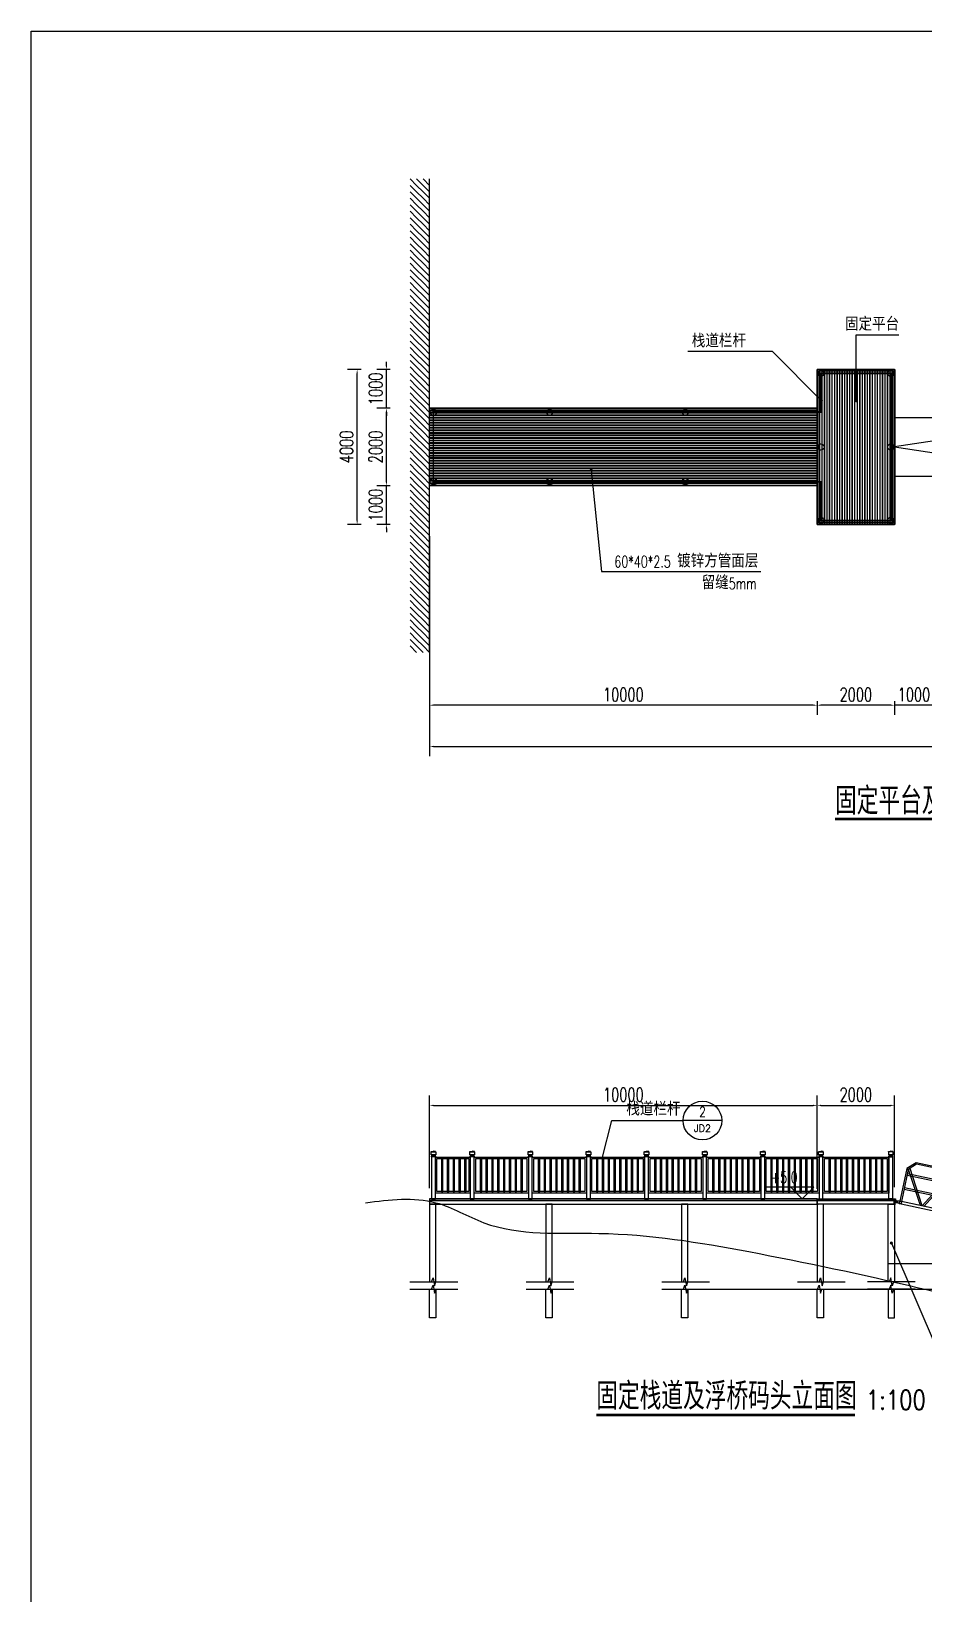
# Model space of a CAD drawing. Header units: millimetres. Extents: x 7263 to 319917, y -161937 to 156976.
# Drawn here: x 54196 to 77229, y 146 to 40468 of the extents above; entities that cross this region are included whole.
import ezdxf
from ezdxf.enums import TextEntityAlignment as Align

# ---------------------------------------------------------------- set-up
doc = ezdxf.new("R2010")
doc.units = ezdxf.units.MM
doc.header["$LTSCALE"] = 1000
doc.linetypes.add('CENTER2', pattern=[28.575, 19.05, -3.175, 3.175, -3.175])
for name, color, linetype in [('00-HATCH(填充)', 250, 'Continuous'), ('DIM_ELEV', 3, 'Continuous'), ('DIM_IDEN', 3, 'Continuous'), ('DIM_LEAD', 3, 'Continuous'), ('DIM_SYMB', 3, 'Continuous'), ('PUB_TEXT', 7, 'Continuous'), ('W-_ANTICOLLISION防撞措施', 6, 'Continuous'), ('W-BRIDGE_APPROACH引桥', 4, 'Continuous'), ('W-MOUNTING固定方式', 5, 'Continuous'), ('W-PLASTIC_RAILINGS塑木栏杆', 6, 'Continuous'), ('W-STEEL_FRAME钢架', 3, 'Continuous'), ('W-STEEL_KEEL钢龙骨', 5, 'Continuous')]:
    doc.layers.add(name, color=color, linetype=linetype)
doc.styles.add('_TCH_DIM', font='SIMPLEX.shx', dxfattribs={"bigfont": 'hztxt.shx'})
doc.styles.add('_TCH_LABEL', font='COMPLEX', dxfattribs={"bigfont": 'GBCBIG'})
doc.styles.get("Standard").update_dxf_attribs({"font": 'simplex.shx', "width": 0.8, "bigfont": 'hztxt.shx'})
doc.styles.add('STANDARD_T3', font='simplex.shx', dxfattribs={"width": 0.7, "bigfont": 'hztxt.shx'})
doc.dimstyles.new('W&&100', dxfattribs={"dimtxt": 350, "dimasz": 100, "dimexe": 250, "dimexo": 300, "dimgap": 100, "dimtad": 1, "dimdec": 0, "dimzin": 0, "dimdsep": 46, "dimtxsty": 'STANDARD_T3', "dimcen": 0.09, "dimclrd": 1, "dimclre": 1, "dimclrt": 7, "dimazin": 2, "dimtfac": 1, "dimtdec": 0, "dimtix": 1, "dimtmove": 2, "dimatfit": 3, "dimfxl": 0, "dimtolj": 1, "dimtzin": 0, "dimarcsym": 0})

# ---------------------------------------------------------------- blocks, each defined once
blk = doc.blocks.new('*D125')
at = {"color": 1, "lineweight": -2, "transparency": 16777216}
for p, q in [((64476, 27440), (64476, 21762)), ((91476, 24453), (91476, 21762)), ((64576, 22012), (91376, 22012))]:
    blk.add_line(p, q, dxfattribs=at)
at = {"color": 1, "transparency": 16777216}
for points in [[(64576, 22029), (64576, 21996), (64476, 22012)], [(91376, 22029), (91376, 21996), (91476, 22012)]]:
    blk.add_solid(points, dxfattribs=at)
at = {"layer": 'Defpoints', "color": 0, "transparency": 16777216}
for p in [(64476, 27740), (91476, 24753), (91476, 22012)]:
    blk.add_point(p, dxfattribs=at)
at = {"color": 7, "transparency": 16777216, "insert": (77976, 22287), "char_height": 350, "attachment_point": 5, "style": 'STANDARD_T3'}
blk.add_mtext('\\A1;27000', dxfattribs=at)
blk = doc.blocks.new('铰接')
at = {"color": 3, "linetype": 'CENTER2'}
for p, q in [((-49, 50), (-73, 50)), ((-49, -50), (-73, -50))]:
    blk.add_line(p, q, dxfattribs=at)
for p, q in [((-60, 40), (-60, -40)), ((-60, 40), (-60, -40)), ((-60, 30), (-60, -30)), ((-60, 30), (11, 22)), ((-60, -30), (11, -22))]:
    blk.add_line(p, q)
for points in [[(-60, 75), (-60, -75), (-64, -75), (-64, 75)], [(-60, 42), (-60, 58), (-64, 58), (-64, 42)], [(-60, -58), (-60, -42), (-64, -42), (-64, -58)]]:
    blk.add_lwpolyline(points, close=True)
blk.add_circle((0, 0), 9)
blk.add_circle((0, 0), 9)
blk.add_circle((0, 0), 9)
blk.add_arc((0, 0), 25, 296.1956, 63.8044)
blk = doc.blocks.new('引桥')
at = {"color": 4}
for p, q in [((-2273, 540), (-2290, 580)), ((2273, 540), (2290, 580)), ((-2490, 380), (-2450, 363)), ((2450, 363), (2490, 380))]:
    blk.add_line(p, q, dxfattribs=at)
at = {"color": 0}
for p, q in [((2450, 250), (-2450, 250)), ((2450, 210), (-2450, 210)), ((2450, -120), (-2450, -120)), ((2450, -160), (-2450, -160))]:
    blk.add_line(p, q, dxfattribs=at)
for p, q in [((-2500, -480), (-2571, -488)), ((-2500, -540), (-2571, -533)), ((-2500, -480), (-2500, -540)), ((2440, -540), (2500, -540)), ((2440, -540), (2448, -611)), ((2500, -540), (2492, -611))]:
    blk.add_line(p, q)
at = {"color": 3, "lineweight": 5}
for p, q in [((-2500, -540), (-2500, -480)), ((2500, -540), (2440, -540))]:
    blk.add_line(p, q, dxfattribs=at)
at = {"color": 3}
blk.add_line((2500, -480), (-2445, -480), dxfattribs=at)
at = {"color": 4}
for points in [[(2290, 580), (-2290, 580), (-2490, 380), (-2490, -480)], [(2273, 540), (-2273, 540), (-2450, 363), (-2450, -480)], [(2450, -480), (2450, 363), (2273, 540)], [(2490, -480), (2490, 380), (2290, 580)]]:
    blk.add_lwpolyline(points, dxfattribs=at)
for points in [[(-1316, 540), (-1905, -480)], [(-1270, 540), (-1859, -480)], [(-1270, 540), (-681, -480)], [(-1224, 540), (-635, -480)], [(-46, 540), (-635, -480)], [(0, 540), (-589, -480)], [(0, 540), (589, -480)], [(46, 540), (635, -480)], [(1224, 540), (635, -480)], [(1270, 540), (681, -480)], [(1270, 540), (1859, -480)], [(1316, 540), (1905, -480)], [(-1951, -480), (-2443, 371)], [(-1905, -480), (-2413, 400)], [(1905, -480), (2413, 400)], [(1951, -480), (2443, 371)]]:
    blk.add_lwpolyline(points)
for points in [[(-2440, -480), (-2500, -480), (-2500, -540), (-2440, -540)], [(-2443, -483), (-2497, -483), (-2497, -537), (-2443, -537)], [(2500, -480), (2440, -480), (2440, -540), (2500, -540)], [(2497, -483), (2443, -483), (2443, -537), (2497, -537)]]:
    blk.add_lwpolyline(points, close=True)
at = {"color": 3}
blk.add_lwpolyline([(-2445, -540), (2500, -540), (2500, -480), (-2445, -480)], dxfattribs=at)
for centre in [(-2560, -510), (2470, -600)]:
    blk.add_circle(centre, 9)
at = {"lineweight": -3}
blk.add_circle((2470, -600), 30, dxfattribs=at)
for centre, start, end in [((-2560, -510), 116.1956, 243.8044), ((2470, -600), 206.1956, 333.8044)]:
    blk.add_arc(centre, 25, start, end)
at = {"layer": '00-HATCH(填充)', "color": 0, "lineweight": -3, "ltscale": 0.5}
for p, q in [((2458, -600), (2482, -600)), ((2470, -613), (2470, -588))]:
    blk.add_line(p, q, dxfattribs=at)
at = {"layer": '00-HATCH(填充)', "color": 0, "lineweight": -3}
blk.add_circle((2470, -600), 6, dxfattribs=at)
blk = doc.blocks.new('*D128')
at = {"color": 1, "lineweight": -2, "transparency": 16777216}
for p, q in [((76376, 23076), (76276, 23076)), ((76476, 23176), (76476, 22826)), ((77476, 23076), (76476, 23076)), ((77476, 23176), (77476, 22826)), ((77576, 23076), (77676, 23076))]:
    blk.add_line(p, q, dxfattribs=at)
at = {"color": 1, "transparency": 16777216}
for points in [[(76376, 23093), (76376, 23060), (76476, 23076)], [(77576, 23093), (77576, 23060), (77476, 23076)]]:
    blk.add_solid(points, dxfattribs=at)
at = {"layer": 'Defpoints', "color": 0, "transparency": 16777216}
for p in [(77476, 28753), (76476, 27740), (76476, 23076)]:
    blk.add_point(p, dxfattribs=at)
at = {"color": 7, "transparency": 16777216, "insert": (76976, 23351), "char_height": 350, "attachment_point": 5, "style": 'STANDARD_T3'}
blk.add_mtext('\\A1;1000', dxfattribs=at)
blk = doc.blocks.new('*D129')
at = {"color": 1, "lineweight": -2, "transparency": 16777216}
for p, q in [((74476, 23176), (74476, 22826)), ((76376, 23076), (74576, 23076)), ((76476, 23176), (76476, 22826))]:
    blk.add_line(p, q, dxfattribs=at)
at = {"color": 1, "transparency": 16777216}
for points in [[(74576, 23093), (74576, 23060), (74476, 23076)], [(76376, 23093), (76376, 23060), (76476, 23076)]]:
    blk.add_solid(points, dxfattribs=at)
at = {"layer": 'Defpoints', "color": 0, "transparency": 16777216}
for p in [(74476, 27740), (76476, 27740), (74476, 23076)]:
    blk.add_point(p, dxfattribs=at)
at = {"color": 7, "transparency": 16777216, "insert": (75476, 23351), "char_height": 350, "attachment_point": 5, "style": 'STANDARD_T3'}
blk.add_mtext('\\A1;2000', dxfattribs=at)
blk = doc.blocks.new('*U42')
at = {"layer": 'W-PLASTIC_RAILINGS塑木栏杆'}
blk.add_lwpolyline([(-20, -425), (20, -425), (20, 425), (-20, 425)], close=True, dxfattribs=at)
blk = doc.blocks.new('*U43')
at = {"layer": 'W-PLASTIC_RAILINGS塑木栏杆', "color": 0, "linetype": 'ByBlock', "lineweight": -2, "transparency": 16777216}
for p in [(0, 0), (150, 0), (300, 0), (450, 0), (600, 0), (750, 0), (900, 0), (1050, 0)]:
    blk.add_blockref('*U42', p, dxfattribs=at)
blk = doc.blocks.new('*U46')
at = {"layer": 'W-PLASTIC_RAILINGS塑木栏杆'}
blk.add_lwpolyline([(-20, -425), (20, -425), (20, 425), (-20, 425)], close=True, dxfattribs=at)
blk = doc.blocks.new('*U47')
at = {"layer": 'W-PLASTIC_RAILINGS塑木栏杆', "color": 0, "linetype": 'ByBlock', "lineweight": -2, "transparency": 16777216}
for p in [(0, 0), (150, 0), (300, 0), (450, 0), (600, 0), (750, 0), (900, 0), (1050, 0)]:
    blk.add_blockref('*U46', p, dxfattribs=at)
blk = doc.blocks.new('*U48')
at = {"layer": 'W-PLASTIC_RAILINGS塑木栏杆'}
blk.add_lwpolyline([(-20, -425), (20, -425), (20, 425), (-20, 425)], close=True, dxfattribs=at)
blk = doc.blocks.new('*U49')
at = {"layer": 'W-PLASTIC_RAILINGS塑木栏杆', "color": 0, "linetype": 'ByBlock', "lineweight": -2, "transparency": 16777216}
for p in [(0, 0), (150, 0), (300, 0), (450, 0), (600, 0), (750, 0), (900, 0), (1050, 0)]:
    blk.add_blockref('*U48', p, dxfattribs=at)
blk = doc.blocks.new('*U50')
at = {"layer": 'W-PLASTIC_RAILINGS塑木栏杆'}
blk.add_lwpolyline([(-20, -425), (20, -425), (20, 425), (-20, 425)], close=True, dxfattribs=at)
blk = doc.blocks.new('*U51')
at = {"layer": 'W-PLASTIC_RAILINGS塑木栏杆', "color": 0, "linetype": 'ByBlock', "lineweight": -2, "transparency": 16777216}
for p in [(0, 0), (150, 0), (300, 0), (450, 0), (600, 0), (750, 0), (900, 0), (1050, 0)]:
    blk.add_blockref('*U50', p, dxfattribs=at)
blk = doc.blocks.new('*U52')
at = {"layer": 'W-PLASTIC_RAILINGS塑木栏杆'}
blk.add_lwpolyline([(-20, -425), (20, -425), (20, 425), (-20, 425)], close=True, dxfattribs=at)
blk = doc.blocks.new('*U53')
at = {"layer": 'W-PLASTIC_RAILINGS塑木栏杆', "color": 0, "linetype": 'ByBlock', "lineweight": -2, "transparency": 16777216}
for p in [(0, 0), (150, 0), (300, 0), (450, 0), (600, 0), (750, 0), (900, 0), (1050, 0)]:
    blk.add_blockref('*U52', p, dxfattribs=at)
blk = doc.blocks.new('*U54')
at = {"layer": 'W-PLASTIC_RAILINGS塑木栏杆'}
blk.add_lwpolyline([(-20, -425), (20, -425), (20, 425), (-20, 425)], close=True, dxfattribs=at)
blk = doc.blocks.new('*U55')
at = {"layer": 'W-PLASTIC_RAILINGS塑木栏杆', "color": 0, "linetype": 'ByBlock', "lineweight": -2, "transparency": 16777216}
for p in [(0, 0), (150, 0), (300, 0), (450, 0), (600, 0), (750, 0), (900, 0), (1050, 0)]:
    blk.add_blockref('*U54', p, dxfattribs=at)
blk = doc.blocks.new('*U44')
at = {"layer": 'W-PLASTIC_RAILINGS塑木栏杆'}
blk.add_lwpolyline([(-20, -425), (20, -425), (20, 425), (-20, 425)], close=True, dxfattribs=at)
blk = doc.blocks.new('*U45')
at = {"layer": 'W-PLASTIC_RAILINGS塑木栏杆', "color": 0, "linetype": 'ByBlock', "lineweight": -2, "transparency": 16777216}
for p in [(0, 0), (150, 0), (300, 0), (450, 0), (600, 0)]:
    blk.add_blockref('*U44', p, dxfattribs=at)
blk = doc.blocks.new('*U56')
at = {"layer": 'W-STEEL_KEEL钢龙骨'}
blk.add_lwpolyline([(-30, 20), (30, 20), (30, -20), (-30, -20)], close=True, dxfattribs=at)
blk = doc.blocks.new('*U57')
at = {"layer": 'W-STEEL_KEEL钢龙骨', "color": 0, "linetype": 'ByBlock', "lineweight": -2, "transparency": 16777216}
for p in [(0, 0), (65.6, 0), (131.2, 0), (196.8, 0), (262.4, 0), (328, 0), (393.6, 0), (459.2, 0), (524.8, 0), (590.4, 0), (656, 0), (721.6, 0), (787.2, 0), (852.8, 0), (918.4, 0), (984, 0), (1049.6, 0), (1115.2, 0), (1180.8, 0), (1246.4, 0), (1312, 0), (1377.6, 0), (1443.2, 0), (1508.8, 0), (1574.4, 0), (1640, 0), (1705.6, 0), (1771.2, 0), (1836.8, 0), (1902.4, 0), (1968, 0)]:
    blk.add_blockref('*U56', p, dxfattribs=at)
blk = doc.blocks.new('*U58')
at = {"layer": 'W-PLASTIC_RAILINGS塑木栏杆'}
blk.add_lwpolyline([(-20, -425), (20, -425), (20, 425), (-20, 425)], close=True, dxfattribs=at)
blk = doc.blocks.new('*U59')
at = {"layer": 'W-PLASTIC_RAILINGS塑木栏杆', "color": 0, "linetype": 'ByBlock', "lineweight": -2, "transparency": 16777216}
for p in [(0, 0), (150, 0), (300, 0), (450, 0), (600, 0), (750, 0), (900, 0), (1050, 0), (1200, 0), (1350, 0)]:
    blk.add_blockref('*U58', p, dxfattribs=at)
blk = doc.blocks.new('*U60')
at = {"layer": 'W-STEEL_KEEL钢龙骨'}
blk.add_lwpolyline([(-30, 2000), (30, 2000), (30, -2000), (-30, -2000)], close=True, dxfattribs=at)
blk = doc.blocks.new('*U61')
at = {"layer": 'W-STEEL_KEEL钢龙骨', "color": 0, "linetype": 'ByBlock', "lineweight": -2, "transparency": 16777216}
for p in [(0, 0), (65, 0), (130, 0), (195, 0), (260, 0), (325, 0), (390, 0), (455, 0), (520, 0), (585, 0), (650, 0), (715, 0), (780, 0), (845, 0), (910, 0), (975, 0), (1040, 0), (1105, 0), (1170, 0), (1235, 0), (1300, 0), (1365, 0), (1430, 0), (1495, 0), (1560, 0), (1625, 0), (1690, 0), (1755, 0), (1820, 0), (1885, 0), (1950, 0)]:
    blk.add_blockref('*U60', p, dxfattribs=at)
blk = doc.blocks.new('*U62')
at = {"layer": 'W-STEEL_KEEL钢龙骨'}
blk.add_lwpolyline([(-5000, 30), (5000, 30), (5000, -30), (-5000, -30)], close=True, dxfattribs=at)
blk = doc.blocks.new('*U63')
at = {"layer": 'W-STEEL_KEEL钢龙骨', "color": 0, "linetype": 'ByBlock', "lineweight": -2, "transparency": 16777216}
for p in [(0, 1950), (0, 1885), (0, 1820), (0, 1755), (0, 1690), (0, 1625), (0, 1560), (0, 1495), (0, 1430), (0, 1365), (0, 1300), (0, 1235), (0, 1170), (0, 1105), (0, 1040), (0, 975), (0, 910), (0, 845), (0, 780), (0, 715), (0, 650), (0, 585), (0, 520), (0, 455), (0, 390), (0, 325), (0, 260), (0, 195), (0, 130), (0, 65), (0, 0)]:
    blk.add_blockref('*U62', p, dxfattribs=at)
blk = doc.blocks.new('*D172')
at = {"color": 1, "lineweight": -2, "transparency": 16777216}
for p, q in [((63461, 28740), (63111, 28740)), ((63361, 28840), (63361, 28940)), ((63361, 27740), (63361, 28740)), ((63461, 27740), (63111, 27740)), ((63361, 27640), (63361, 27540))]:
    blk.add_line(p, q, dxfattribs=at)
at = {"color": 1, "transparency": 16777216}
for points in [[(63344, 28840), (63378, 28840), (63361, 28740)], [(63344, 27640), (63378, 27640), (63361, 27740)]]:
    blk.add_solid(points, dxfattribs=at)
at = {"layer": 'Defpoints', "color": 0, "transparency": 16777216}
for p in [(63361, 28740), (74476, 28740), (74476, 27740)]:
    blk.add_point(p, dxfattribs=at)
at = {"color": 7, "transparency": 16777216, "insert": (63086, 28240), "char_height": 350, "attachment_point": 5, "rotation": 90, "style": 'STANDARD_T3'}
blk.add_mtext('\\A1;1000', dxfattribs=at)
blk = doc.blocks.new('*D173')
at = {"color": 1, "lineweight": -2, "transparency": 16777216}
for p, q in [((63461, 30740), (63111, 30740)), ((63361, 28840), (63361, 30640)), ((63461, 28740), (63111, 28740))]:
    blk.add_line(p, q, dxfattribs=at)
at = {"color": 1, "transparency": 16777216}
for points in [[(63344, 30640), (63378, 30640), (63361, 30740)], [(63344, 28840), (63378, 28840), (63361, 28740)]]:
    blk.add_solid(points, dxfattribs=at)
at = {"layer": 'Defpoints', "color": 0, "transparency": 16777216}
for p in [(63361, 30740), (64476, 30740), (74476, 28740)]:
    blk.add_point(p, dxfattribs=at)
at = {"color": 7, "transparency": 16777216, "insert": (63086, 29740), "char_height": 350, "attachment_point": 5, "rotation": 90, "style": 'STANDARD_T3'}
blk.add_mtext('\\A1;2000', dxfattribs=at)
blk = doc.blocks.new('*D174')
at = {"color": 1, "lineweight": -2, "transparency": 16777216}
for p, q in [((63361, 31840), (63361, 31940)), ((63461, 31740), (63111, 31740)), ((63361, 30740), (63361, 31740)), ((63461, 30740), (63111, 30740)), ((63361, 30640), (63361, 30540))]:
    blk.add_line(p, q, dxfattribs=at)
at = {"color": 1, "transparency": 16777216}
for points in [[(63344, 31840), (63378, 31840), (63361, 31740)], [(63344, 30640), (63378, 30640), (63361, 30740)]]:
    blk.add_solid(points, dxfattribs=at)
at = {"layer": 'Defpoints', "color": 0, "transparency": 16777216}
for p in [(63361, 31740), (74476, 31740), (64476, 30740)]:
    blk.add_point(p, dxfattribs=at)
at = {"color": 7, "transparency": 16777216, "insert": (63086, 31240), "char_height": 350, "attachment_point": 5, "rotation": 90, "style": 'STANDARD_T3'}
blk.add_mtext('\\A1;1000', dxfattribs=at)
blk = doc.blocks.new('*D175')
at = {"color": 1, "lineweight": -2, "transparency": 16777216}
for p, q in [((62706, 31740), (62356, 31740)), ((62606, 27840), (62606, 31640)), ((62706, 27740), (62356, 27740))]:
    blk.add_line(p, q, dxfattribs=at)
at = {"color": 1, "transparency": 16777216}
for points in [[(62590, 31640), (62623, 31640), (62606, 31740)], [(62590, 27840), (62623, 27840), (62606, 27740)]]:
    blk.add_solid(points, dxfattribs=at)
at = {"layer": 'Defpoints', "color": 0, "transparency": 16777216}
for p in [(62606, 31740), (63361, 31740), (63361, 27740)]:
    blk.add_point(p, dxfattribs=at)
at = {"color": 7, "transparency": 16777216, "insert": (62331, 29740), "char_height": 350, "attachment_point": 5, "rotation": 90, "style": 'STANDARD_T3'}
blk.add_mtext('\\A1;4000', dxfattribs=at)
blk = doc.blocks.new('*D176')
at = {"color": 1, "lineweight": -2, "transparency": 16777216}
for p, q in [((64476, 23176), (64476, 22826)), ((74376, 23076), (64576, 23076)), ((74476, 23176), (74476, 22826))]:
    blk.add_line(p, q, dxfattribs=at)
at = {"color": 1, "transparency": 16777216}
for points in [[(64576, 23093), (64576, 23060), (64476, 23076)], [(74376, 23093), (74376, 23060), (74476, 23076)]]:
    blk.add_solid(points, dxfattribs=at)
at = {"layer": 'Defpoints', "color": 0, "transparency": 16777216}
for p in [(64476, 28740), (74476, 27740), (64476, 23076)]:
    blk.add_point(p, dxfattribs=at)
at = {"color": 7, "transparency": 16777216, "insert": (69476, 23351), "char_height": 350, "attachment_point": 5, "style": 'STANDARD_T3'}
blk.add_mtext('\\A1;10000', dxfattribs=at)
blk = doc.blocks.new('*D204')
at = {"layer": 'Defpoints', "color": 0, "transparency": 16777216}
for p in [(74476, 12750), (64476, 10317), (74476, 10297)]:
    blk.add_point(p, dxfattribs=at)
at = {"layer": 'W-_ANTICOLLISION防撞措施', "color": 1, "lineweight": -2, "transparency": 16777216}
for p, q in [((64476, 10617), (64476, 13000)), ((74476, 10597), (74476, 13000)), ((64576, 12750), (74376, 12750))]:
    blk.add_line(p, q, dxfattribs=at)
at = {"layer": 'W-_ANTICOLLISION防撞措施', "color": 1, "transparency": 16777216}
for points in [[(64576, 12766), (64576, 12733), (64476, 12750)], [(74376, 12766), (74376, 12733), (74476, 12750)]]:
    blk.add_solid(points, dxfattribs=at)
at = {"layer": 'W-_ANTICOLLISION防撞措施', "color": 7, "transparency": 16777216, "insert": (69476, 13025), "char_height": 350, "attachment_point": 5, "style": 'STANDARD_T3'}
blk.add_mtext('\\A1;10000', dxfattribs=at)
blk = doc.blocks.new('*D205')
at = {"layer": 'Defpoints', "color": 0, "transparency": 16777216}
for p in [(76476, 12750), (74476, 10297), (76476, 10337)]:
    blk.add_point(p, dxfattribs=at)
at = {"layer": 'W-_ANTICOLLISION防撞措施', "color": 1, "lineweight": -2, "transparency": 16777216}
for p, q in [((74476, 10597), (74476, 13000)), ((76476, 10637), (76476, 13000)), ((74576, 12750), (76376, 12750))]:
    blk.add_line(p, q, dxfattribs=at)
at = {"layer": 'W-_ANTICOLLISION防撞措施', "color": 1, "transparency": 16777216}
for points in [[(74576, 12766), (74576, 12733), (74476, 12750)], [(76376, 12766), (76376, 12733), (76476, 12750)]]:
    blk.add_solid(points, dxfattribs=at)
at = {"layer": 'W-_ANTICOLLISION防撞措施', "color": 7, "transparency": 16777216, "insert": (75476, 13025), "char_height": 350, "attachment_point": 5, "style": 'STANDARD_T3'}
blk.add_mtext('\\A1;2000', dxfattribs=at)
blk = doc.blocks.new('$matou$00000183')
for p, q in [((-57, 58), (-5, 75)), ((-57, 55), (-57, 58)), ((-5, 75), (5, 75)), ((57, 58), (5, 75)), ((57, 55), (57, 58))]:
    blk.add_line(p, q)
for points in [[(-60, 55), (60, 55), (60, -25), (-60, -25)], [(-50, -55), (50, -55), (50, -75), (-50, -75)], [(-42.5, -25), (42.5, -25), (42.5, -55), (-42.5, -55)]]:
    blk.add_lwpolyline(points, close=True)
blk = doc.blocks.new('C10')
blk.add_lwpolyline([(0, 0), (0, 100), (48, 100), (48, 97, -0.414214), (44, 93), (13, 90, 0.385314), (5, 82), (5, 18, 0.385314), (13, 10), (44, 7, -0.414214), (48, 3), (48, 0)], format="xyb", close=True)
blk = doc.blocks.new('$槽钢$00000013')
at = {"color": 5, "lineweight": 53}
blk.add_blockref('C10', (-24, -50, 0), dxfattribs=at)
blk = doc.blocks.new('$LinePat$45度线')
at = {"color": 0}
for p, q in [((100, 0), (0, -100)), ((100, -100), (0, -200)), ((100, -200), (0, -300))]:
    blk.add_line(p, q, dxfattribs=at)

msp = doc.modelspace()

# ---------------------------------------------------------------- linework, layer by layer
msp.add_line((64475.5, 24438.2), (64475.5, 36658.7))
at = {"color": 5}
msp.add_line((86065.9, 8660.8), (76310.5, 8660.8), dxfattribs=at)
at = {"color": 253}
msp.add_line((71463.1, 8006.9), (85789.8, 8006.9), dxfattribs=at)
for points in [[(64475.5, 30740.3), (74475.5, 30740.3), (74475.5, 31740.3), (76475.5, 31740.3), (76475.5, 27740.3), (74475.5, 27740.3), (74475.5, 28740.3), (64475.5, 28740.3)], [(76475.5, 8196.8), (76310.5, 8196.8), (76310.5, 10196.8), (76475.5, 10196.8)], [(76475.5, 8006.9), (76310.5, 8006.9), (76310.5, 7262.4), (76475.5, 7262.4)]]:
    msp.add_lwpolyline(points, close=True)
at = {"elevation": 0}
for points in [[(64475.5, 8196.8), (64640.5, 8196.8), (64640.5, 10196.8), (64475.5, 10196.8)], [(67475.5, 8196.8), (67640.5, 8196.8), (67640.5, 10196.8), (67475.5, 10196.8)], [(70975.5, 8196.8), (71140.5, 8196.8), (71140.5, 10196.8), (70975.5, 10196.8)], [(74475.5, 8196.8), (74640.5, 8196.8), (74640.5, 10196.8), (74475.5, 10196.8)], [(74475.5, 8196.8), (74640.5, 8196.8), (74640.5, 10196.8), (74475.5, 10196.8)], [(64475.5, 8006.9), (64640.5, 8006.9), (64640.5, 7262.4), (64475.5, 7262.4)], [(67475.5, 8006.9), (67640.5, 8006.9), (67640.5, 7262.4), (67475.5, 7262.4)], [(70975.5, 8006.9), (71140.5, 8006.9), (71140.5, 7262.4), (70975.5, 7262.4)], [(74475.5, 8006.9), (74640.5, 8006.9), (74640.5, 7262.4), (74475.5, 7262.4)], [(74475.5, 8006.9), (74640.5, 8006.9), (74640.5, 7262.4), (74475.5, 7262.4)]]:
    msp.add_lwpolyline(points, close=True, dxfattribs=at)
at = {"layer": 'DIM_ELEV'}
for p, q in [((74395.1, 10636.8), (73179.5, 10636.8)), ((74095.1, 10336.8), (73795.1, 10636.8)), ((74095.1, 10336.8), (74395.1, 10636.8))]:
    msp.add_line(p, q, dxfattribs=at)
at = {"layer": 'DIM_IDEN'}
for p, q in [((68930.5, 11376.8), (69182.4, 12357.4)), ((69182.4, 12357.4), (71017.5, 12357.4)), ((72017.5, 12357.4), (71017.5, 12357.4))]:
    msp.add_line(p, q, dxfattribs=at)
msp.add_circle((71517.5, 12357.4), 500, dxfattribs=at)
at = {"layer": 'DIM_LEAD'}
for p, q in [((75488, 30933.5), (75488, 32634.6)), ((75488, 32634.6), (76582.3, 32634.6)), ((73324.2, 32201.5), (71137.4, 32201.5)), ((74584.9, 30940.8), (73324.2, 32201.5)), ((68643.3, 29142.8), (68908.3, 26524.1)), ((68908.3, 26524.1), (73021.3, 26524.1)), ((76393, 9196.8), (77597.5, 6390.9))]:
    msp.add_line(p, q, dxfattribs=at)
at = {"layer": 'DIM_LEAD', "const_width": 40}
for points in [[(74599, 30926.7, 1), (74570.7, 30955, 1)], [(75488, 30913.5, 1), (75488, 30953.5, 1)], [(68641.3, 29162.7, 1), (68645.3, 29122.9, 1)], [(76385.1, 9215.2, 1), (76400.9, 9178.5, 1)]]:
    msp.add_lwpolyline(points, format="xyb", close=True, dxfattribs=at)
at = {"layer": 'DIM_SYMB', "const_width": 70}
for points in [[(74938.4, 20138.7), (80497.6, 20138.7)], [(68777.3, 4762.4), (75456.5, 4762.4)]]:
    msp.add_lwpolyline(points, dxfattribs=at)
at = {"layer": 'DIM_SYMB'}
for points in [[(63967.9, 8196.8), (64528, 8196.8), (64566.3, 8301.8), (64603.3, 8091.8), (64640.5, 8196.8), (65200.7, 8196.8)], [(63967.9, 8008.2), (64528, 8008.2), (64566.3, 8113.2), (64603.3, 7903.2), (64640.5, 8008.2), (65200.7, 8008.2)], [(66967.9, 8196.8), (67528, 8196.8), (67566.3, 8301.8), (67603.3, 8091.8), (67640.5, 8196.8), (68200.7, 8196.8)], [(66967.9, 8008.2), (67528, 8008.2), (67566.3, 8113.2), (67603.3, 7903.2), (67640.5, 8008.2), (68200.7, 8008.2)], [(70467.9, 8196.8), (71028, 8196.8), (71066.3, 8301.8), (71103.3, 8091.8), (71140.5, 8196.8), (71700.7, 8196.8)], [(70467.9, 8008.2), (71028, 8008.2), (71066.3, 8113.2), (71103.3, 7903.2), (71140.5, 8008.2), (71700.7, 8008.2)], [(73928.1, 8008.2), (74488.2, 8008.2), (74526.4, 8113.2), (74563.4, 7903.2), (74600.7, 8008.2), (75160.8, 8008.2)], [(73967.9, 8196.8), (74528, 8196.8), (74566.3, 8301.8), (74603.3, 8091.8), (74640.5, 8196.8), (75200.7, 8196.8)], [(77010.6, 8196.8), (76450.5, 8196.8), (76412.3, 8091.8), (76375.3, 8301.8), (76338, 8196.8), (75777.9, 8196.8)], [(77010.6, 8008.2), (76450.5, 8008.2), (76412.3, 7903.2), (76375.3, 8113.2), (76338, 8008.2), (75777.9, 8008.2)]]:
    msp.add_lwpolyline(points, dxfattribs=at)
at = {"layer": 'W-BRIDGE_APPROACH引桥'}
msp.add_lwpolyline([(76475.5, 28990.3), (81475.5, 28990.3), (81475.5, 30490.3), (76475.5, 30490.3)], close=True, dxfattribs=at)
msp.add_lwpolyline([(81475.5, 30490.3), (76475.5, 29740.3), (81475.5, 28990.3)], dxfattribs=at)
at = {"layer": 'W-MOUNTING固定方式', "color": 1}
for centre in [(74575.5, 31640.3), (76375.5, 31640.3), (64575.5, 30640.3), (67575.5, 30640.3), (71075.5, 30640.3), (74575.5, 29740.3), (76375.5, 29740.3), (64575.5, 28840.3), (67575.5, 28840.3), (71075.5, 28840.3), (74575.5, 27840.3), (76375.5, 27840.3)]:
    msp.add_circle(centre, 82.5, dxfattribs=at)
at = {"layer": 'W-PLASTIC_RAILINGS塑木栏杆', "const_width": 50}
for points in [[(76375.5, 30490.3), (76375.5, 31640.3), (74575.5, 31640.3), (74575.5, 30640.3), (64545.5, 30640.3)], [(76375.5, 28990.3), (76375.5, 27840.3), (74575.5, 27840.3), (74575.5, 28840.3), (64545.5, 28840.3)]]:
    msp.add_lwpolyline(points, dxfattribs=at)
at = {"layer": 'W-PLASTIC_RAILINGS塑木栏杆', "elevation": 0}
for points in [[(64525.5, 10336.8), (64625.5, 10336.8), (64625.5, 11441.8), (64525.5, 11441.8)], [(64625.5, 11416.8), (65525.5, 11416.8), (65525.5, 10486.8), (64625.5, 10486.8)], [(64665.5, 11376.8), (65485.5, 11376.8), (65485.5, 10526.8), (64665.5, 10526.8)], [(65525.5, 10336.8), (65625.5, 10336.8), (65625.5, 11441.8), (65525.5, 11441.8)], [(65625.5, 11416.8), (67025.5, 11416.8), (67025.5, 10486.8), (65625.5, 10486.8)], [(65665.5, 11376.8), (66985.5, 11376.8), (66985.5, 10526.8), (65665.5, 10526.8)], [(67025.5, 10336.8), (67125.5, 10336.8), (67125.5, 11441.8), (67025.5, 11441.8)], [(67125.5, 11416.8), (68525.5, 11416.8), (68525.5, 10486.8), (67125.5, 10486.8)], [(67165.5, 11376.8), (68485.5, 11376.8), (68485.5, 10526.8), (67165.5, 10526.8)], [(68525.5, 10336.8), (68625.5, 10336.8), (68625.5, 11441.8), (68525.5, 11441.8)], [(68625.5, 11416.8), (70025.5, 11416.8), (70025.5, 10486.8), (68625.5, 10486.8)], [(68665.5, 11376.8), (69985.5, 11376.8), (69985.5, 10526.8), (68665.5, 10526.8)], [(70025.5, 10336.8), (70125.5, 10336.8), (70125.5, 11441.8), (70025.5, 11441.8)], [(70125.5, 11416.8), (71525.5, 11416.8), (71525.5, 10486.8), (70125.5, 10486.8)], [(70165.5, 11376.8), (71485.5, 11376.8), (71485.5, 10526.8), (70165.5, 10526.8)], [(71525.5, 10336.8), (71625.5, 10336.8), (71625.5, 11441.8), (71525.5, 11441.8)], [(71625.5, 11416.8), (73025.5, 11416.8), (73025.5, 10486.8), (71625.5, 10486.8)], [(71665.5, 11376.8), (72985.5, 11376.8), (72985.5, 10526.8), (71665.5, 10526.8)], [(73025.5, 10336.8), (73125.5, 10336.8), (73125.5, 11441.8), (73025.5, 11441.8)], [(73125.5, 11416.8), (74525.5, 11416.8), (74525.5, 10486.8), (73125.5, 10486.8)], [(73165.5, 11376.8), (74485.5, 11376.8), (74485.5, 10526.8), (73165.5, 10526.8)], [(74525.5, 10336.8), (74625.5, 10336.8), (74625.5, 11441.8), (74525.5, 11441.8)], [(74625.5, 11416.8), (76325.5, 11416.8), (76325.5, 10486.8), (74625.5, 10486.8)], [(74665.5, 11376.8), (76285.5, 11376.8), (76285.5, 10526.8), (74665.5, 10526.8)], [(76425.5, 10336.8), (76325.5, 10336.8), (76325.5, 11441.8), (76425.5, 11441.8)]]:
    msp.add_lwpolyline(points, close=True, dxfattribs=at)
at = {"layer": 'W-STEEL_FRAME钢架'}
for points in [[(74475.5, 31740.3), (74475.5, 27740.3), (76475.5, 27740.3), (76475.5, 31740.3)], [(74523.5, 31692.3), (74523.5, 27788.3), (76427.5, 27788.3), (76427.5, 31692.3)], [(64475.5, 30740.3), (74475.5, 30740.3), (74475.5, 28740.3), (64475.5, 28740.3)], [(74475.5, 10296.8), (64475.5, 10296.8), (64475.5, 10196.8), (74475.5, 10196.8)], [(74475.5, 10296.8), (76475.5, 10296.8), (76475.5, 10196.8), (74475.5, 10196.8)]]:
    msp.add_lwpolyline(points, close=True, dxfattribs=at)
msp.add_lwpolyline([(76400.3, 10336.8), (76475.5, 10336.8), (76475.5, 10196.8), (76400.3, 10196.8), (76400.3, 10200.6, -0.3988949), (76405.3, 10205.8), (76458.5, 10208.7, 0.3988949), (76466.8, 10217.4), (76466.8, 10316.3, 0.3988949), (76458.5, 10325), (76405.3, 10327.8, -0.3988949), (76400.3, 10333.1)], format="xyb", close=True, dxfattribs=at)
at = {"layer": 'W-STEEL_KEEL钢龙骨'}
for points in [[(54195.8, 40467.8), (187260, 40467.8), (187260, -935.7), (54195.8, -935.7)], [(64575.5, 30640.3), (74575.5, 30640.3), (74575.5, 31640.3), (76375.5, 31640.3), (76375.5, 27840.3), (74575.5, 27840.3), (74575.5, 28840.3), (64575.5, 28840.3)], [(74475.5, 10336.8), (64475.5, 10336.8), (64475.5, 10296.8), (74475.5, 10296.8)]]:
    msp.add_lwpolyline(points, close=True, dxfattribs=at)
msp.add_spline([(62822.2, 10236.8), (64640.5, 10236.8), (65875.6, 9722), (68846.5, 9446.2), (72710.3, 8975.6), (77096.1, 8044.3), (80377, 7238.3)], degree=3, dxfattribs=at)

# ---------------------------------------------------------------- block references
at = {"xscale": 1.6740492250556, "yscale": 1.666666666666667, "zscale": 1.666666666666667, "rotation": 90}
for p in [(63975.5, 36491.3), (63975.5, 36323.9), (63975.5, 36156.5), (63975.5, 35989.1), (63975.5, 35821.7), (63975.5, 35654.3), (63975.5, 35486.9), (63975.5, 35319.5), (63975.5, 35152.1), (63975.5, 34984.7), (63975.5, 34817.3), (63975.5, 34649.9), (63975.5, 34482.5), (63975.5, 34315.1), (63975.5, 34147.6), (63975.5, 33980.2), (63975.5, 33812.8), (63975.5, 33645.4), (63975.5, 33478), (63975.5, 33310.6), (63975.5, 33143.2), (63975.5, 32975.8), (63975.5, 32808.4), (63975.5, 32641), (63975.5, 32473.6), (63975.5, 32306.2), (63975.5, 32138.8), (63975.5, 31971.4), (63975.5, 31804), (63975.5, 31636.6), (63975.5, 31469.2), (63975.5, 31301.8), (63975.5, 31134.4), (63975.5, 30967), (63975.5, 30799.5), (63975.5, 30632.1), (63975.5, 30464.7), (63975.5, 30297.3), (63975.5, 30129.9), (63975.5, 29962.5), (63975.5, 29795.1), (63975.5, 29627.7), (63975.5, 29460.3), (63975.5, 29292.9), (63975.5, 29125.5), (63975.5, 28958.1), (63975.5, 28790.7), (63975.5, 28623.3), (63975.5, 28455.9), (63975.5, 28288.5), (63975.5, 28121.1), (63975.5, 27953.7), (63975.5, 27786.3), (63975.5, 27618.9), (63975.5, 27451.5), (63975.5, 27284), (63975.5, 27116.6), (63975.5, 26949.2), (63975.5, 26781.8), (63975.5, 26614.4), (63975.5, 26447), (63975.5, 26279.6), (63975.5, 26112.2), (63975.5, 25944.8), (63975.5, 25777.4), (63975.5, 25610), (63975.5, 25442.6), (63975.5, 25275.2), (63975.5, 25107.8), (63975.5, 24940.4), (63975.5, 24773), (63975.5, 24605.6), (63975.5, 24438.2)]:
    msp.add_blockref('$LinePat$45度线', p, dxfattribs=at)
at = {"rotation": 347.8836038619975}
msp.add_blockref('引桥', (79149.6, 10223.1), dxfattribs=at)
msp.add_blockref('铰接', (76539.5, 10261.7))
at = {"layer": 'W-PLASTIC_RAILINGS塑木栏杆'}
for name, p in [('$matou$00000183', (64575.5, 11496.8, 0)), ('*U45', (64800.5, 10951.8, 0)), ('$matou$00000183', (65575.5, 11496.8, 0)), ('*U55', (65800.5, 10951.8, 0)), ('$matou$00000183', (67075.5, 11496.8, 0)), ('*U53', (67300.5, 10951.8, 0)), ('$matou$00000183', (68575.5, 11496.8, 0)), ('*U51', (68800.5, 10951.8, 0)), ('$matou$00000183', (70075.5, 11496.8, 0)), ('*U49', (70300.5, 10951.8, 0)), ('$matou$00000183', (71575.5, 11496.8, 0)), ('*U47', (71800.5, 10951.8, 0)), ('$matou$00000183', (73075.5, 11496.8, 0)), ('*U43', (73300.5, 10951.8, 0)), ('$matou$00000183', (74575.5, 11496.8, 0)), ('*U59', (74800.5, 10951.8, 0))]:
    msp.add_blockref(name, p, dxfattribs=at)
at = {"layer": 'W-PLASTIC_RAILINGS塑木栏杆', "yscale": -1, "rotation": 180}
msp.add_blockref('$matou$00000183', (76375.5, 11496.8, 0), dxfattribs=at)
at = {"layer": 'W-STEEL_FRAME钢架'}
msp.add_blockref('$槽钢$00000013', (74499.5, 10246.8, 0), dxfattribs=at)
at = {"layer": 'W-STEEL_KEEL钢龙骨'}
for name, p in [('*U61', (74505.5, 29740.3)), ('*U63', (69475.5, 28770.3)), ('*U57', (74505.5, 10316.8))]:
    msp.add_blockref(name, p, dxfattribs=at)

# ---------------------------------------------------------------- texts
at = {"layer": 'PUB_TEXT', "color": 7, "style": '_TCH_DIM'}
for s, p in [('固定平台', (75195.8, 32739.6)), ('栈道栏杆', (71242.4, 32306.5)), ('镀锌方管面层', (70863.1, 26629.1)), ('留缝', (71496.3, 26069.1)), ('栈道栏杆', (69553.8, 12485.6))]:
    msp.add_text(s, height=350, dxfattribs=at).set_placement(p)
at = {"layer": 'PUB_TEXT', "color": 7, "style": '_TCH_DIM', "width": 0.705882}
for s, p in [('60*40*2.5', (69243.1, 26629.1)), ('5mm', (72196.3, 26069.1)), ('+5.0', (73289.5, 10741.8))]:
    msp.add_text(s, height=297.5, dxfattribs=at).set_placement(p)
at = {"layer": 'PUB_TEXT', "color": 7, "width": 0.8}
for s, height, p in [('固定平台及码头平面图', 700, (74938.4, 20256.7)), ('固定栈道及浮桥码头立面图', 700, (68777.3, 4896.9)), ('1:100', 500, (75736.5, 4896.9))]:
    msp.add_text(s, height=height, dxfattribs=at).set_placement(p)
at = {"layer": 'PUB_TEXT', "color": 7, "style": '_TCH_LABEL'}
for s, height, p, p2 in [('2', 261, (71430.5, 12450), (71604.5, 12450)), ('JD2', 183.1, (71295.2, 12068.4), (71739.8, 12068.4))]:
    msp.add_text(s, height=height, dxfattribs=at).set_placement(p, p2, align=Align.FIT)

# ---------------------------------------------------------------- dimensions: what is measured, and where the dimension line sits
for base, p1, p2, picture, middle in [((63361, 31740.3), (64475.5, 30740.3), (74475.5, 31740.3), '*D174', (63086, 31240.3)), ((62606.4, 31740.3), (63361, 27740.3), (63361, 31740.3), '*D175', (62331.4, 29740.3)), ((63361, 30740.3), (74475.5, 28740.3), (64475.5, 30740.3), '*D173', (63086, 29740.3)), ((63361, 28740.3), (74475.5, 27740.3), (74475.5, 28740.3), '*D172', (63086, 28240.3))]:
    dim = msp.add_linear_dim(base=base, p1=p1, p2=p2, angle=90, dimstyle='W&&100', override={"dimfxlon": 1})
    dim.commit()
    dim.dimension.update_dxf_attribs({"geometry": picture, "text_midpoint": middle})
for base, p1, p2, picture, middle in [((64475.5, 23076.3), (74475.5, 27740.3), (64475.5, 28740.3), '*D176', (69475.5, 23351.3)), ((76475.5, 23076.3), (77475.5, 28752.8), (76475.5, 27740.3), '*D128', (76975.5, 23351.3)), ((74475.5, 23076.3), (76475.5, 27740.3), (74475.5, 27740.3), '*D129', (75475.5, 23351.3))]:
    dim = msp.add_linear_dim(base=base, p1=p1, p2=p2, dimstyle='W&&100', override={"dimfxlon": 1})
    dim.commit()
    dim.dimension.update_dxf_attribs({"geometry": picture, "text_midpoint": middle})
dim = msp.add_linear_dim(base=(91475.5, 22012.2), p1=(64475.5, 27740.3), p2=(91475.5, 24752.8), dimstyle='W&&100')
dim.commit()
dim.dimension.update_dxf_attribs({"geometry": '*D125', "text_midpoint": (77975.5, 22287.2)})
at = {"layer": 'W-_ANTICOLLISION防撞措施'}
for base, p1, p2, picture, middle in [((74475.5, 12749.5), (64475.5, 10316.8), (74475.5, 10296.8), '*D204', (69475.5, 13024.5)), ((76475.5, 12749.5), (74475.5, 10296.8), (76475.5, 10336.8), '*D205', (75475.5, 13024.5))]:
    dim = msp.add_linear_dim(base=base, p1=p1, p2=p2, dimstyle='W&&100', dxfattribs=at)
    dim.commit()
    dim.dimension.update_dxf_attribs({"geometry": picture, "text_midpoint": middle})

doc.saveas('drawing.dxf')
